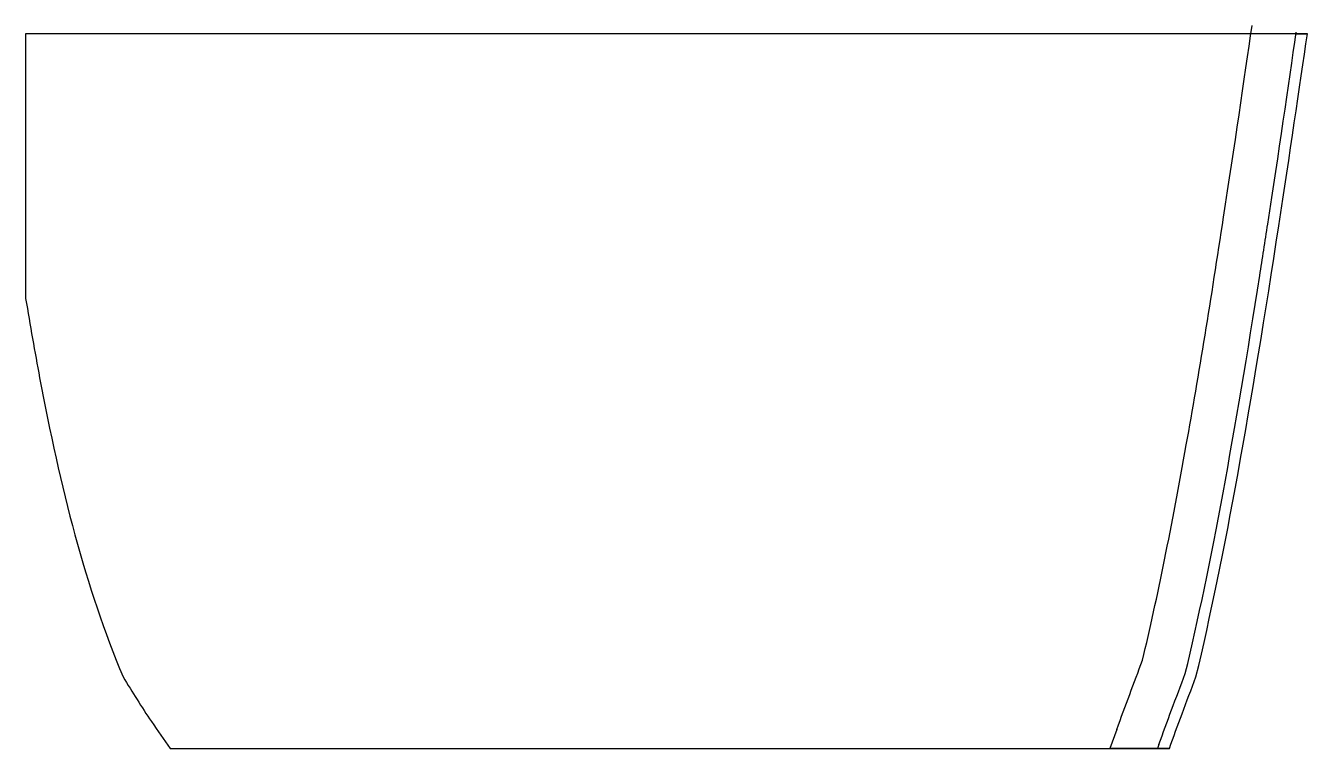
# Model space of a CAD drawing. Header units: inches. Extents: x -38.3 to 4.8, y 0 to 24.3.
import ezdxf

# ---------------------------------------------------------------- set-up
doc = ezdxf.new("R2010")
doc.units = ezdxf.units.IN
doc.layers.get('0').update_dxf_attribs({"linetype": 'CONTINUOUS'})

msp = doc.modelspace()

# ---------------------------------------------------------------- linework, layer by layer
for p, q in [((-38.254, 24), (-38.254, 15.107)), ((4.769, 24), (-38.254, 24)), ((4.769, 24), (2.874, 24)), ((-1.626, 0.639), (-1.858, 0)), ((-33.398, 0), (0.136, 0)), ((0.136, 0), (-1.858, 0)), ((-0.263, 0), (-1.858, 0)), ((-0.216, 0.128), (-0.263, 0))]:
    msp.add_line(p, q)
msp.add_lwpolyline([(4.39, 24), (4.769, 24)], close=True)
for points, knots in [([(-0.764, 2.957), (-0.267, 5.032), (0.223, 7.476), (0.706, 10.194), (1.126, 12.552), (1.542, 15.118), (1.958, 17.834), (2.321, 20.201), (2.655, 22.499), (2.913, 24.27)], [-25.333931, -25.333931, -25.333931, -25.333931, -18.369559, -18.369559, -18.369559, -12.325803, -12.325803, -12.325803, -7.057475, -7.057475, -7.057475, -7.057475]), ([(0.672, 2.512), (1.534, 6.086), (2.355, 10.676), (3.172, 15.874), (3.262, 16.444), (3.351, 17.022), (3.441, 17.607), (3.805, 19.982), (4.14, 22.284), (4.398, 24.054)], [-25.439115, -25.439115, -25.439115, -25.439115, -13.623236, -13.623236, -13.623236, -12.325803, -12.325803, -12.325803, -7.057475, -7.057475, -7.057475, -7.057475]), ([(1.03, 2.4), (1.994, 6.39), (2.903, 11.623), (4.176, 19.927), (4.511, 22.23), (4.769, 24)], [-25.465082, -25.465082, -25.465082, -25.465082, -12.325803, -12.325803, -7.057475, -7.057475, -7.057475, -7.057475]), ([(-38.254, 15.107), (-38.103, 14.202), (-37.948, 13.316), (-37.092, 8.775), (-36.25, 5.388), (-34.981, 2.4)], [-30.577695, -30.577695, -30.577695, -30.577695, -24.73254, -24.73254, 0, 0, 0, 0]), ([(-1.626, 0.639), (-1.484, 1.032), (-1.342, 1.421), (-1.195, 1.813), (-1.053, 2.196), (-0.91, 2.576), (-0.764, 2.957)], [-6.521896, -6.521896, -6.521896, -6.521896, -3.375612, -3.375612, -3.375612, -0.30705, -0.30705, -0.30705, -0.30705]), ([(-34.981, 2.4), (-34.678, 1.891), (-34.361, 1.39), (-33.825, 0.595), (-33.615, 0.295), (-33.398, 0)], [-9.002701, -9.002701, -9.002701, -9.002701, -4.487096, -4.487096, -1.694101, -1.694101, -1.694101, -1.694101]), ([(-0.216, 0.128), (-0.075, 0.517), (0.066, 0.902), (0.21, 1.29), (0.363, 1.699), (0.515, 2.104), (0.672, 2.512)], [-6.521896, -6.521896, -6.521896, -6.521896, -3.375612, -3.375612, -3.375612, -0.061606, -0.061606, -0.061606, -0.061606]), ([(0.136, 0), (0.277, 0.389), (0.418, 0.772), (0.716, 1.575), (0.872, 1.986), (1.03, 2.4)], [-6.521896, -6.521896, -6.521896, -6.521896, -3.375612, -3.375612, 0, 0, 0, 0])]:
    msp.add_open_spline(points, degree=3, knots=knots)

doc.saveas('drawing.dxf')
